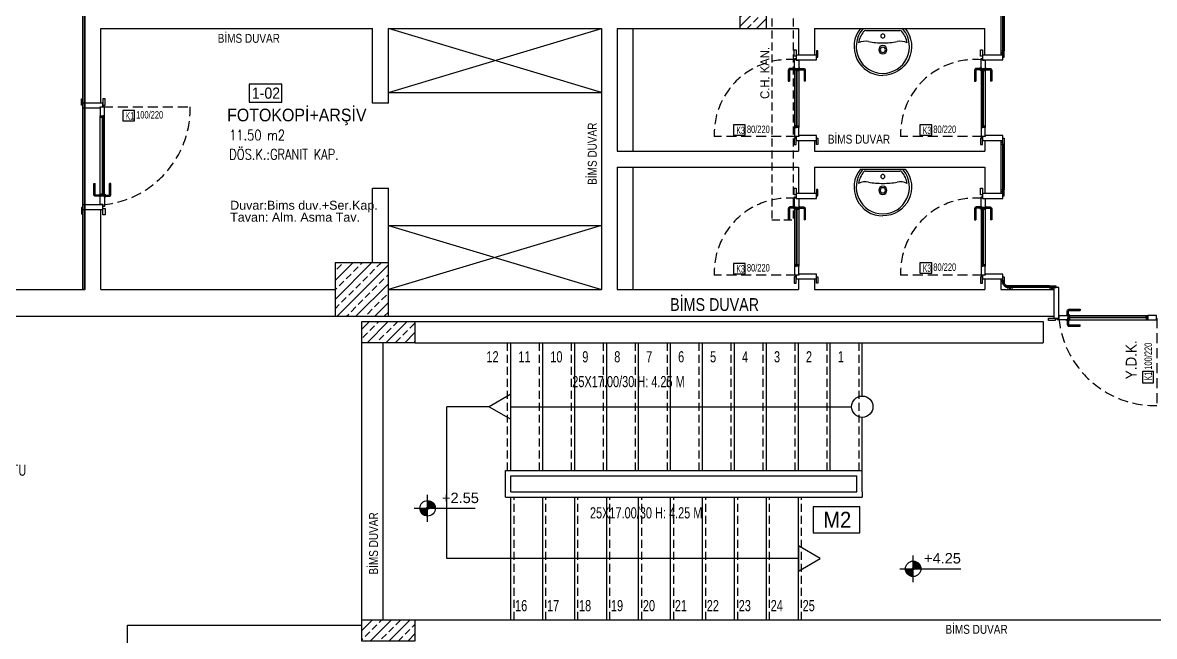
# Model space of a CAD drawing. Header units: centimetres. Extents: x 681015 to 688218, y 3995806 to 4004619.
# Drawn here: x 683216 to 684278, y 4001442 to 4002018 of the extents above; entities that cross this region are included whole.
import ezdxf
from ezdxf.enums import TextEntityAlignment as Align

# ---------------------------------------------------------------- set-up
doc = ezdxf.new("R2010")
doc.units = ezdxf.units.CM
doc.header["$LTSCALE"] = 100
doc.header["$MEASUREMENT"] = 0
for name, pattern in [('DUZ', [500, 500]), ('HIDDEN', [0.375, 0.25, -0.125]), ('HIDDEN2', [0.1875, 0.125, -0.0625])]:
    doc.linetypes.add(name, pattern=pattern)
doc.layers.get('0').update_dxf_attribs({"linetype": 'DUZ'})
for name, color, linetype in [('A-TEFRİŞ 2', 35, 'Continuous'), ('B-H', 34, 'Continuous'), ('BA', 6, 'Continuous'), ('DUV', 4, 'Continuous'), ('IZ1', 8, 'HIDDEN2'), ('kapi', 2, 'Continuous'), ('KOT', 30, 'Continuous'), ('MER', 71, 'Continuous'), ('NOTASYON', 7, 'Continuous'), ('TEFRİŞ', 35, 'Continuous'), ('TEXT', 7, 'Continuous'), ('TEXT-DÖŞ-KAPLAMA', 30, 'Continuous'), ('TEXT-M2', 8, 'Continuous'), ('TEXT-ODA-NO', 3, 'Continuous'), ('YAZI', 7, 'Continuous'), ('YAZI - MALZEMELER', 30, 'Continuous'), ('YZ1', 7, 'Continuous')]:
    doc.layers.add(name, color=color, linetype=linetype)
doc.layers.add('A-VİTRİFİYE', color=7, linetype='Continuous', true_color=0xc18244)
for name, color, linetype, lineweight in [('no3_ahsap kesit on', 40, 'Continuous', 20), ('no3_alçıpan kesit', 14, 'Continuous', 20), ('no3_kutuprofil kesit', 74, 'Continuous', 18)]:
    doc.layers.add(name, color=color, linetype=linetype, lineweight=lineweight)
doc.styles.add('ARIAL', font='arial.ttf')
doc.styles.add('ARIEL25S', font='arial.ttf', dxfattribs={"width": 0.9, "height": 75})
doc.styles.add('BAS', font='arial.ttf', dxfattribs={"height": 100})
doc.styles.add('HELVI', font='arial.ttf', dxfattribs={"width": 0.9})
doc.styles.add('OL', font='arial.ttf', dxfattribs={"width": 0.8, "height": 15})
doc.styles.add('ROMANS', font='ROMANS.shx', dxfattribs={"width": 0.9})
doc.styles.add('SIMPLEX', font='turkce.shx', dxfattribs={"width": 0.65, "height": 10})
doc.styles.add('TR', font='arial.ttf')
pattern_1 = [(45, (525.103, -43129.298), (-8.838834765, 8.838834765), []), (45, (533.941, -43129.298), (-8.838834765, 8.838834765), [6.25, -3.125])]

# ---------------------------------------------------------------- blocks, each defined once
blk = doc.blocks.new('NOT-1')
at = {"layer": 'NOTASYON'}
blk.add_lwpolyline([(15.7, 13.8), (15.7, 0), (0, 0), (0, 13.8)], close=True, dxfattribs=at)
at = {"layer": 'NOTASYON', "style": 'SIMPLEX', "width": 0.55}
for tag, p in [('ISIM', (1.8, -1.4)), ('BOYUT', (17.7, -1.4))]:
    blk.add_attdef(tag, text='', height=10, dxfattribs=at).set_placement(p, align=Align.BOTTOM_LEFT)
blk = doc.blocks.new('K')
at = {"layer": 'KOT'}
for p, q in [((0, -9.49), (0, 9.49)), ((-9.49, 0), (33.83, 0)), ((-5.39, -1.03), (-5.39, 0)), ((-5.15, -1.91), (-5.15, 0)), ((-4.9, -2.47), (-4.9, 0)), ((-4.66, -2.91), (-4.66, 0)), ((-4.41, -3.27), (-4.41, 0)), ((-4.17, -3.57), (-4.17, 0)), ((-3.92, -3.84), (-3.92, 0)), ((-3.68, -4.08), (-3.68, 0)), ((-3.43, -4.28), (-3.43, 0)), ((-3.19, -4.47), (-3.19, 0)), ((-2.94, -4.63), (-2.94, 0)), ((-2.7, -4.78), (-2.7, 0)), ((-2.45, -4.91), (-2.45, 0)), ((-2.21, -5.03), (-2.21, 0)), ((-1.96, -5.13), (-1.96, 0)), ((-1.72, -5.21), (-1.72, 0)), ((-1.47, -5.29), (-1.47, 0)), ((-1.23, -5.35), (-1.23, 0)), ((-0.98, -5.4), (-0.98, 0)), ((-0.74, -5.44), (-0.74, 0)), ((0.25, 5.48), (0.25, 0.66)), ((0.49, 5.47), (0.49, 0.5)), ((0.74, 5.44), (0.74, 0)), ((0.98, 5.4), (0.98, 0)), ((1.23, 5.35), (1.23, 0)), ((1.47, 5.29), (1.47, 0)), ((1.72, 5.21), (1.72, 0)), ((1.96, 5.13), (1.96, 0)), ((2.21, 5.03), (2.21, 0)), ((2.45, 4.91), (2.45, 0)), ((2.7, 4.78), (2.7, 0)), ((2.94, 4.63), (2.94, 0)), ((3.19, 4.47), (3.19, 0)), ((3.43, 4.28), (3.43, 0)), ((3.68, 4.08), (3.68, 0)), ((3.92, 3.84), (3.92, 0)), ((4.17, 3.57), (4.17, 0)), ((4.41, 3.27), (4.41, 0)), ((4.66, 2.91), (4.66, 0)), ((4.9, 2.47), (4.9, 0)), ((5.15, 1.91), (5.15, 0)), ((5.39, 1.03), (5.39, 0)), ((-0.49, -5.47), (-0.49, -0.5)), ((-0.25, -5.48), (-0.25, -0.66))]:
    blk.add_line(p, q, dxfattribs=at)
for radius in [5.49, 0.7]:
    blk.add_circle((0, 0), radius, dxfattribs=at)
blk = doc.blocks.new('VİTRA 6197')
at = {"linetype": 'ByBlock'}
for p, q in [((-210, 0), (210, 0)), ((176, -3), (-176, -3)), ((-161, -19), (161, -19))]:
    blk.add_line(p, q, dxfattribs=at)
for points in [[(-210, 0, 0.631092), (0, -440, 0.648232)], [(210, 0, -0.631092), (0, -440, -0.648232)]]:
    blk.add_lwpolyline(points, format="xyb", dxfattribs=at)
for centre, radius, start, end in [((3, -169), 253, 141.5534, 269.2282), ((0, -174), 232, 140.8878, 170.3654), ((-176, -28), 24.3, 90, 138.9649), ((-161, -43), 24.2, 90, 140.8878), ((0, -70), 19, 90, 270), ((-3, -169), 253, 270.7718, 38.4466), ((0, -70), 19, 270, 90), ((161, -43), 24.3, 39.1122, 90), ((176, -28), 24.3, 41.0351, 90), ((0, -174), 232, 9.6346, 39.1122), ((-164, -266), 146, 77.937, 116.1381), ((0, 641), 776, 260.0522, 270), ((0, -200), 39, 90, 270), ((0, -200), 25, 90, 270), ((0, 641), 776, 270, 279.9478), ((0, -200), 39, 270, 90), ((0, -200), 25, 270, 90), ((164, -266), 146, 63.8619, 102.063)]:
    blk.add_arc(centre, radius, start, end, dxfattribs=at)
blk = doc.blocks.new('İSİM-DÖŞ')
at = {"style": 'HELVI', "width": 0.9}
for p in [(-2.1, -36), (-2.1, -65.2)]:
    blk.add_attdef('ODA', text='', height=21.8, dxfattribs=at).set_placement(p, align=Align.BOTTOM_LEFT)
at = {"layer": 'TEXT-DÖŞ-KAPLAMA', "style": 'ROMANS', "width": 0.8}
blk.add_attdef('DÖS', text='', height=16.3, dxfattribs=at).set_placement((0.6, -109.9), align=Align.BOTTOM_LEFT)
at = {"layer": 'TEXT-M2', "style": 'ROMANS', "width": 0.8}
blk.add_attdef('M2', text='', height=16.3, dxfattribs=at).set_placement((0.6, -87.1), align=Align.BOTTOM_LEFT)

msp = doc.modelspace()

# ---------------------------------------------------------------- hatches: boundary and pattern name
at = {"layer": 'B-H'}
h = msp.add_hatch(dxfattribs=at)
h.set_pattern_fill('ANSI33', color=256, scale=50, angle=360, style=0)
h.set_pattern_definition(pattern_1)
h.paths.add_polyline_path([(684134, 4002512.7), (684109, 4002512.7), (684109, 4002262.7), (683914, 4002262.7), (683914, 4002512.7), (683889, 4002512.7), (683889, 4002012.7), (683914, 4002012.7), (683914, 4002237.7), (684134, 4002237.7)])
h = msp.add_hatch(dxfattribs=at)
h.set_pattern_fill('ANSI33', color=256, scale=50, angle=360, style=0)
h.set_pattern_definition(pattern_1)
h.paths.add_polyline_path([(683509, 4001742.7), (683559, 4001742.7), (683559, 4001792.7), (683509, 4001792.7)])
h = msp.add_hatch(dxfattribs=at)
h.set_pattern_fill('ANSI33', color=256, scale=50, angle=360, style=0)
h.set_pattern_definition(pattern_1)
h.paths.add_polyline_path([(683534, 4001737.7), (683534, 4001717.7), (683584, 4001717.7), (683584, 4001737.7)])
h = msp.add_hatch(dxfattribs=at)
h.set_pattern_fill('ANSI33', color=256, scale=50, angle=360, style=0)
h.set_pattern_definition(pattern_1)
h.paths.add_polyline_path([(683584, 4001437.7), (683584, 4001457.7), (683534, 4001457.7), (683534, 4001437.7)])

# ---------------------------------------------------------------- linework, layer by layer
at = {"layer": 'A-TEFRİŞ 2'}
for p, q in [((683759, 4001952.7), (683559, 4002012.7)), ((683559, 4001952.7), (683759, 4002012.7)), ((683559, 4001952.7), (683759, 4001952.7)), ((683559, 4001827.7), (683759, 4001827.7)), ((683559, 4001827.7), (683759, 4001767.7)), ((683759, 4001827.7), (683559, 4001767.7))]:
    msp.add_line(p, q, dxfattribs=at)
at = {"layer": 'BA', "lineweight": -2}
msp.add_lwpolyline([(684134, 4002512.7), (684109, 4002512.7), (684109, 4002262.7), (683914, 4002262.7), (683914, 4002512.7), (683889, 4002512.7), (683889, 4002012.7), (683914, 4002012.7), (683914, 4002237.7), (684134, 4002237.7)], close=True, dxfattribs=at)
at = {"layer": 'BA'}
msp.add_lwpolyline([(683559, 4001792.7), (683509, 4001792.7), (683509, 4001742.7), (683559, 4001742.7)], close=True, dxfattribs=at)
for points in [[(683584, 4001737.7), (683584, 4001717.7), (683534, 4001717.7), (683534, 4001737.7), (683584, 4001737.7)], [(683584, 4001457.7), (683584, 4001437.7), (683534, 4001437.7), (683534, 4001457.7), (683584, 4001457.7)]]:
    msp.add_lwpolyline(points, dxfattribs=at)
at = {"layer": 'DUV', "lineweight": -2}
for p, q in [((684134, 4002147.7), (684134, 4001987.7)), ((683274, 4001942.7), (683274, 4002027.7)), ((683274, 4001942.7), (683274, 4002027.7)), ((683289, 4002012.7), (683544, 4002012.7)), ((683289, 4001942.7), (683289, 4002012.7)), ((683289, 4001942.7), (683289, 4002012.7)), ((683544, 4001942.7), (683544, 4002012.7)), ((683559, 4001942.7), (683559, 4002012.7)), ((683559, 4002012.7), (683759, 4002012.7)), ((683759, 4002012.7), (683759, 4001767.7)), ((683774, 4002012.7), (683889, 4002012.7)), ((683774, 4002012.7), (683774, 4001897.7)), ((683914, 4002012.7), (683944, 4002012.7)), ((683944, 4002012.7), (683944, 4001987.7)), ((683959, 4002012.7), (684119, 4002012.7)), ((683959, 4002012.7), (683959, 4001987.7)), ((684119, 4001987.7), (684119, 4002012.7)), ((683959, 4001987.7), (683944, 4001987.7)), ((684134, 4001987.7), (684119, 4001987.7)), ((683289, 4001942.7), (683274, 4001942.7)), ((683559, 4001942.7), (683544, 4001942.7)), ((683944, 4001907.7), (683944, 4001897.7)), ((683944, 4001907.7), (683959, 4001907.7)), ((683959, 4001907.7), (683959, 4001897.7)), ((684119, 4001907.7), (684119, 4001897.7)), ((684119, 4001907.7), (684134, 4001907.7)), ((684134, 4001907.7), (684134, 4001857.7)), ((684134, 4001907.7), (684134, 4001897.7)), ((684134, 4001907.7), (684134, 4001857.7)), ((684134, 4001907.7), (684134, 4001897.7)), ((683774, 4001897.7), (683944, 4001897.7)), ((683959, 4001897.7), (684119, 4001897.7)), ((683774, 4001882.7), (683774, 4001767.7)), ((683774, 4001882.7), (683944, 4001882.7)), ((683944, 4001882.7), (683944, 4001857.7)), ((683959, 4001882.7), (684119, 4001882.7)), ((683959, 4001882.7), (683959, 4001857.7)), ((684119, 4001882.7), (684119, 4001857.7)), ((683544, 4001792.7), (683544, 4001862.7)), ((683544, 4001862.7), (683559, 4001862.7)), ((683559, 4001792.7), (683559, 4001862.7)), ((683959, 4001857.7), (683944, 4001857.7)), ((684134, 4001857.7), (684119, 4001857.7)), ((683274, 4001767.7), (683274, 4001842.7)), ((683274, 4001842.7), (683289, 4001842.7)), ((683289, 4001767.7), (683289, 4001842.7)), ((682774, 4001767.7), (683274, 4001767.7)), ((683289, 4001767.7), (683509, 4001767.7)), ((683559, 4001767.7), (683759, 4001767.7)), ((683774, 4001767.7), (683944, 4001767.7)), ((683944, 4001777.7), (683944, 4001767.7)), ((683944, 4001777.7), (683959, 4001777.7)), ((683959, 4001777.7), (683959, 4001767.7)), ((683959, 4001767.7), (684119, 4001767.7)), ((684119, 4001777.7), (684119, 4001767.7)), ((684119, 4001777.7), (684134, 4001777.7)), ((684134, 4001777.7), (684134, 4001767.7)), ((684134, 4001767.7), (684184, 4001767.7)), ((684184, 4001767.7), (684184, 4001742.7)), ((682774, 4001742.7), (683509, 4001742.7)), ((683559, 4001742.7), (684184, 4001742.7)), ((683584, 4001737.7), (684174, 4001737.7)), ((683534, 4001457.7), (683534, 4001717.7)), ((683554, 4001457.7), (683554, 4001717.7)), ((683584, 4001717.7), (684174, 4001717.7)), ((683314, 4001430.7), (683314, 4001452.7)), ((683584, 4001457.7), (684304, 4001457.7))]:
    msp.add_line(p, q, dxfattribs=at)
at = {"layer": 'DUV'}
for p, q in [((684174, 4001737.7), (684174, 4001717.7)), ((683314, 4001452.7), (683534, 4001452.7))]:
    msp.add_line(p, q, dxfattribs=at)
at = {"layer": 'IZ1', "linetype": 'HIDDEN', "ltscale": 0.3}
for p, q in [((683919, 4002055.7), (683919, 4001833.1)), ((683939, 4002055.7), (683939, 4001833.1)), ((683919, 4001833.1), (683939, 4001833.1)), ((683671, 4001597.7), (683671, 4001717.7)), ((683701, 4001597.7), (683701, 4001717.7)), ((683731, 4001597.7), (683731, 4001717.7)), ((683761, 4001597.7), (683761, 4001717.7)), ((683791, 4001597.7), (683791, 4001717.7)), ((683821, 4001597.7), (683821, 4001717.7)), ((683851, 4001597.7), (683851, 4001717.7)), ((683881, 4001597.7), (683881, 4001717.7)), ((683911, 4001597.7), (683911, 4001717.7)), ((683941, 4001597.7), (683941, 4001717.7)), ((683971, 4001597.7), (683971, 4001717.7)), ((684001, 4001597.7), (684001, 4001717.7)), ((683677, 4001457.7), (683677, 4001572.7)), ((683707, 4001457.7), (683707, 4001572.7)), ((683737, 4001457.7), (683737, 4001572.7)), ((683767, 4001457.7), (683767, 4001572.7)), ((683797, 4001457.7), (683797, 4001572.7)), ((683827, 4001457.7), (683827, 4001572.7)), ((683857, 4001457.7), (683857, 4001572.7)), ((683887, 4001457.7), (683887, 4001572.7)), ((683917, 4001457.7), (683917, 4001572.7)), ((683947, 4001457.7), (683947, 4001572.7))]:
    msp.add_line(p, q, dxfattribs=at)
at = {"layer": 'kapi'}
for points in [[(683942, 4001986.7), (683940, 4001986.7), (683940, 4001992.7), (683942, 4001992.7)], [(683961, 4001985.7), (683962.2, 4001985.7), (683962.2, 4001991.7), (683961, 4001991.7)], [(684117, 4001986.7), (684115, 4001986.7), (684115, 4001992.7), (684117, 4001992.7)], [(684136, 4001985.7), (684137.2, 4001985.7), (684137.2, 4001991.7), (684136, 4001991.7)], [(683944.5, 4001983), (683944.5, 4001974.7), (683940.5, 4001974.7), (683940.5, 4001984.7), (683942, 4001984.7), (683942, 4001983), (683944.5, 4001983)], [(683961, 4001987.7), (683942, 4001987.7), (683942, 4001983.2), (683961, 4001983.2)], [(684119.5, 4001983), (684119.5, 4001974.7), (684115.5, 4001974.7), (684115.5, 4001984.7), (684117, 4001984.7), (684117, 4001983), (684119.5, 4001983)], [(684136, 4001987.7), (684117, 4001987.7), (684117, 4001983.2), (684136, 4001983.2)], [(683940.5, 4001973.2), (683940, 4001973.2), (683940, 4001976), (683940.5, 4001976)], [(683940.8, 4001974.7), (683942.3, 4001974.7), (683942.3, 4001973.2), (683941.3, 4001973.2), (683940.8, 4001973.7)], [(683944.3, 4001974.7), (683942.8, 4001974.7), (683942.8, 4001973.2), (683943.8, 4001973.2), (683944.3, 4001973.7)], [(683944.5, 4001973.2), (683945.1, 4001973.2), (683945.1, 4001976), (683944.5, 4001976)], [(684115.5, 4001973.2), (684115, 4001973.2), (684115, 4001976), (684115.5, 4001976)], [(684115.8, 4001974.7), (684117.3, 4001974.7), (684117.3, 4001973.2), (684116.3, 4001973.2), (684115.8, 4001973.7)], [(684119.3, 4001974.7), (684117.8, 4001974.7), (684117.8, 4001973.2), (684118.8, 4001973.2), (684119.3, 4001973.7)], [(684119.5, 4001973.2), (684120.1, 4001973.2), (684120.1, 4001976), (684119.5, 4001976)], [(683272, 4001940.7), (683270.8, 4001940.7), (683270.8, 4001946.7), (683272, 4001946.7)], [(683291, 4001939.2), (683291, 4001942.7), (683272, 4001942.7), (683272, 4001938.2), (683288.5, 4001938.2), (683288.5, 4001939.2)], [(683288.5, 4001930.7), (683292.5, 4001930.7), (683292.5, 4001939), (683288.5, 4001939)], [(683291, 4001940.7), (683293, 4001940.7), (683293, 4001946.7), (683291, 4001946.7)], [(683288.8, 4001930.7), (683290.3, 4001930.7), (683290.3, 4001929.2), (683289.3, 4001929.2), (683288.8, 4001929.7)], [(683292.3, 4001930.7), (683290.8, 4001930.7), (683290.8, 4001929.2), (683291.8, 4001929.2), (683292.3, 4001929.7)], [(683944.5, 4001919.7), (683940.5, 4001919.7), (683940.5, 4001911.5), (683944.5, 4001911.5)], [(683940.8, 4001919.7), (683942.3, 4001919.7), (683942.3, 4001921.2), (683941.3, 4001921.2), (683940.8, 4001920.7)], [(683944.3, 4001919.7), (683942.8, 4001919.7), (683942.8, 4001921.2), (683943.8, 4001921.2), (683944.3, 4001920.7)], [(684119.5, 4001919.7), (684115.5, 4001919.7), (684115.5, 4001911.5), (684119.5, 4001911.5)], [(684115.8, 4001919.7), (684117.3, 4001919.7), (684117.3, 4001921.2), (684116.3, 4001921.2), (684115.8, 4001920.7)], [(684119.3, 4001919.7), (684117.8, 4001919.7), (684117.8, 4001921.2), (684118.8, 4001921.2), (684119.3, 4001920.7)], [(683942, 4001909.7), (683940, 4001909.7), (683940, 4001903.7), (683942, 4001903.7)], [(683942, 4001911.2), (683942, 4001907.7), (683961, 4001907.7), (683961, 4001912.2), (683944.5, 4001912.2), (683944.5, 4001911.2)], [(683961, 4001909.7), (683962.2, 4001909.7), (683962.2, 4001903.7), (683961, 4001903.7)], [(684117, 4001909.7), (684115, 4001909.7), (684115, 4001903.7), (684117, 4001903.7)], [(684117, 4001911.2), (684117, 4001907.7), (684136, 4001907.7), (684136, 4001912.2), (684119.5, 4001912.2), (684119.5, 4001911.2)], [(684136, 4001909.7), (684137.2, 4001909.7), (684137.2, 4001903.7), (684136, 4001903.7)], [(684136, 4001909.7), (684137.2, 4001909.7), (684137.2, 4001903.7), (684136, 4001903.7)], [(683288.5, 4001857.2), (683288, 4001857.2), (683288, 4001854.4), (683288.5, 4001854.4)], [(683288.5, 4001847.5), (683288.5, 4001855.7), (683292.5, 4001855.7), (683292.5, 4001845.7), (683291, 4001845.7), (683291, 4001847.5), (683288.5, 4001847.5)], [(683288.8, 4001855.7), (683290.3, 4001855.7), (683290.3, 4001857.2), (683289.3, 4001857.2), (683288.8, 4001856.7)], [(683292.3, 4001855.7), (683290.8, 4001855.7), (683290.8, 4001857.2), (683291.8, 4001857.2), (683292.3, 4001856.7)], [(683292.5, 4001857.2), (683293.1, 4001857.2), (683293.1, 4001854.4), (683292.5, 4001854.4)], [(683942, 4001856.7), (683940, 4001856.7), (683940, 4001862.7), (683942, 4001862.7)], [(683944.5, 4001853), (683944.5, 4001844.7), (683940.5, 4001844.7), (683940.5, 4001854.7), (683942, 4001854.7), (683942, 4001853), (683944.5, 4001853)], [(683961, 4001857.7), (683942, 4001857.7), (683942, 4001853.2), (683961, 4001853.2)], [(683961, 4001855.7), (683962.2, 4001855.7), (683962.2, 4001861.7), (683961, 4001861.7)], [(684117, 4001856.7), (684115, 4001856.7), (684115, 4001862.7), (684117, 4001862.7)], [(684119.5, 4001853), (684119.5, 4001844.7), (684115.5, 4001844.7), (684115.5, 4001854.7), (684117, 4001854.7), (684117, 4001853), (684119.5, 4001853)], [(684136, 4001857.7), (684117, 4001857.7), (684117, 4001853.2), (684136, 4001853.2)], [(684136, 4001855.7), (684137.2, 4001855.7), (684137.2, 4001861.7), (684136, 4001861.7)], [(683272, 4001844.7), (683270.8, 4001844.7), (683270.8, 4001838.7), (683272, 4001838.7)], [(683272, 4001842.7), (683291, 4001842.7), (683291, 4001847.2), (683272, 4001847.2)], [(683291, 4001843.7), (683293, 4001843.7), (683293, 4001837.7), (683291, 4001837.7)], [(683940.5, 4001843.2), (683940, 4001843.2), (683940, 4001846), (683940.5, 4001846)], [(683940.8, 4001844.7), (683942.3, 4001844.7), (683942.3, 4001843.2), (683941.3, 4001843.2), (683940.8, 4001843.7)], [(683944.3, 4001844.7), (683942.8, 4001844.7), (683942.8, 4001843.2), (683943.8, 4001843.2), (683944.3, 4001843.7)], [(683944.5, 4001843.2), (683945.1, 4001843.2), (683945.1, 4001846), (683944.5, 4001846)], [(684115.5, 4001843.2), (684115, 4001843.2), (684115, 4001846), (684115.5, 4001846)], [(684115.8, 4001844.7), (684117.3, 4001844.7), (684117.3, 4001843.2), (684116.3, 4001843.2), (684115.8, 4001843.7)], [(684119.3, 4001844.7), (684117.8, 4001844.7), (684117.8, 4001843.2), (684118.8, 4001843.2), (684119.3, 4001843.7)], [(684119.5, 4001843.2), (684120.1, 4001843.2), (684120.1, 4001846), (684119.5, 4001846)], [(683944.5, 4001789.7), (683940.5, 4001789.7), (683940.5, 4001781.5), (683944.5, 4001781.5)], [(683940.8, 4001789.7), (683942.3, 4001789.7), (683942.3, 4001791.2), (683941.3, 4001791.2), (683940.8, 4001790.7)], [(683944.3, 4001789.7), (683942.8, 4001789.7), (683942.8, 4001791.2), (683943.8, 4001791.2), (683944.3, 4001790.7)], [(684119.5, 4001789.7), (684115.5, 4001789.7), (684115.5, 4001781.5), (684119.5, 4001781.5)], [(684115.8, 4001789.7), (684117.3, 4001789.7), (684117.3, 4001791.2), (684116.3, 4001791.2), (684115.8, 4001790.7)], [(684119.3, 4001789.7), (684117.8, 4001789.7), (684117.8, 4001791.2), (684118.8, 4001791.2), (684119.3, 4001790.7)], [(683942, 4001779.7), (683940, 4001779.7), (683940, 4001773.7), (683942, 4001773.7)], [(683942, 4001781.2), (683942, 4001777.7), (683961, 4001777.7), (683961, 4001782.2), (683944.5, 4001782.2), (683944.5, 4001781.2)], [(683961, 4001779.7), (683962.2, 4001779.7), (683962.2, 4001773.7), (683961, 4001773.7)], [(684117, 4001779.7), (684115, 4001779.7), (684115, 4001773.7), (684117, 4001773.7)], [(684117, 4001781.2), (684117, 4001777.7), (684136, 4001777.7), (684136, 4001782.2), (684119.5, 4001782.2), (684119.5, 4001781.2)], [(684136, 4001779.7), (684137.2, 4001779.7), (684137.2, 4001773.7), (684136, 4001773.7)], [(684186, 4001769.7), (684186, 4001770.9), (684180, 4001770.9), (684180, 4001769.7)], [(684184, 4001769.7), (684184, 4001740.7), (684188.5, 4001740.7), (684188.5, 4001769.7)], [(684185, 4001740.7), (684185, 4001738.7), (684179, 4001738.7), (684179, 4001740.7)], [(684188.8, 4001743.2), (684197, 4001743.2), (684197, 4001739.2), (684187, 4001739.2), (684187, 4001740.7), (684188.8, 4001740.7), (684188.8, 4001743.2)], [(684198.6, 4001743.2), (684198.6, 4001743.8), (684195.7, 4001743.8), (684195.7, 4001743.2)], [(684198.6, 4001739.2), (684198.6, 4001738.6), (684195.7, 4001738.6), (684195.7, 4001739.2)], [(684197, 4001743), (684197, 4001741.5), (684198.5, 4001741.5), (684198.5, 4001742.5), (684198, 4001743)], [(684197, 4001739.5), (684197, 4001741), (684198.5, 4001741), (684198.5, 4001740), (684198, 4001739.5)], [(684272, 4001743), (684272, 4001741.5), (684270.5, 4001741.5), (684270.5, 4001742.5), (684271, 4001743)], [(684272, 4001739.5), (684272, 4001741), (684270.5, 4001741), (684270.5, 4001740), (684271, 4001739.5)], [(684272, 4001743.2), (684272, 4001739.2), (684280.3, 4001739.2), (684280.3, 4001743.2)]]:
    msp.add_lwpolyline(points, close=True, dxfattribs=at)
at = {"layer": 'kapi', "linetype": 'HIDDEN2', "ltscale": 0.75}
for points in [[(683942, 4001911.2), (683865, 4001911.2, -0.455659), (683942, 4001983.2)], [(684117, 4001911.2), (684040, 4001911.2, -0.455659), (684117, 4001983.2)], [(683291, 4001939.2), (683373, 4001939.2, -0.389764), (683291, 4001847.2)], [(683942, 4001781.2), (683865, 4001781.2, -0.455659), (683942, 4001853.2)], [(684117, 4001781.2), (684040, 4001781.2, -0.455659), (684117, 4001853.2)], [(684280.5, 4001740.7), (684280.5, 4001658.7, -0.389764), (684188.5, 4001740.7)]]:
    msp.add_lwpolyline(points, format="xyb", dxfattribs=at)
at = {"layer": 'kapi'}
for points in [[(683940, 4001975.2), (683936, 4001975.2, 0.414214), (683934.5, 4001973.7), (683934.5, 4001963.2), (683935.7, 4001963.2)], [(683940, 4001974), (683936, 4001974, 0.414214), (683935.7, 4001973.7), (683935.7, 4001963.2)], [(683945.1, 4001975.2), (683949, 4001975.2, -0.414214), (683950.5, 4001973.7), (683950.5, 4001963.2), (683949.3, 4001963.2)], [(683945.1, 4001974), (683949, 4001974, -0.414214), (683949.3, 4001973.7), (683949.3, 4001963.2)], [(684115, 4001975.2), (684111, 4001975.2, 0.414214), (684109.5, 4001973.7), (684109.5, 4001963.2), (684110.7, 4001963.2)], [(684115, 4001974), (684111, 4001974, 0.414214), (684110.7, 4001973.7), (684110.7, 4001963.2)], [(684120.1, 4001975.2), (684124, 4001975.2, -0.414214), (684125.5, 4001973.7), (684125.5, 4001963.2), (684124.3, 4001963.2)], [(684120.1, 4001974), (684124, 4001974, -0.414214), (684124.3, 4001973.7), (684124.3, 4001963.2)], [(683288, 4001855.2), (683284, 4001855.2, -0.414214), (683282.5, 4001856.7), (683282.5, 4001867.2), (683283.7, 4001867.2)], [(683288, 4001856.4), (683284, 4001856.4, -0.414214), (683283.7, 4001856.7), (683283.7, 4001867.2)], [(683293.1, 4001856.4), (683297, 4001856.4, 0.414214), (683297.3, 4001856.7), (683297.3, 4001867.2)], [(683293.1, 4001855.2), (683297, 4001855.2, 0.414214), (683298.5, 4001856.7), (683298.5, 4001867.2), (683297.3, 4001867.2)], [(683940, 4001845.2), (683936, 4001845.2, 0.414214), (683934.5, 4001843.7), (683934.5, 4001833.2), (683935.7, 4001833.2)], [(683940, 4001844), (683936, 4001844, 0.414214), (683935.7, 4001843.7), (683935.7, 4001833.2)], [(683945.1, 4001845.2), (683949, 4001845.2, -0.414214), (683950.5, 4001843.7), (683950.5, 4001833.2), (683949.3, 4001833.2)], [(683945.1, 4001844), (683949, 4001844, -0.414214), (683949.3, 4001843.7), (683949.3, 4001833.2)], [(684115, 4001845.2), (684111, 4001845.2, 0.414214), (684109.5, 4001843.7), (684109.5, 4001833.2), (684110.7, 4001833.2)], [(684115, 4001844), (684111, 4001844, 0.414214), (684110.7, 4001843.7), (684110.7, 4001833.2)], [(684120.1, 4001845.2), (684124, 4001845.2, -0.414214), (684125.5, 4001843.7), (684125.5, 4001833.2), (684124.3, 4001833.2)], [(684120.1, 4001844), (684124, 4001844, -0.414214), (684124.3, 4001843.7), (684124.3, 4001833.2)], [(684196.5, 4001743.8), (684196.5, 4001747.7, -0.414214), (684198, 4001749.2), (684208.5, 4001749.2), (684208.5, 4001748)], [(684197.7, 4001743.8), (684197.7, 4001747.7, -0.414214), (684198, 4001748), (684208.5, 4001748)], [(684196.5, 4001738.6), (684196.5, 4001734.7, 0.414214), (684198, 4001733.2), (684208.5, 4001733.2), (684208.5, 4001734.4)], [(684197.7, 4001738.6), (684197.7, 4001734.7, 0.414214), (684198, 4001734.4), (684208.5, 4001734.4)]]:
    msp.add_lwpolyline(points, format="xyb", dxfattribs=at)
for points in [[(683940.5, 4001974.7), (683940.5, 4001919.7)], [(683942.3, 4001919.7), (683942.3, 4001974.7)], [(683942.8, 4001919.7), (683942.8, 4001974.7)], [(683944.5, 4001974.7), (683944.5, 4001919.7)], [(684115.5, 4001974.7), (684115.5, 4001919.7)], [(684117.3, 4001919.7), (684117.3, 4001974.7)], [(684117.8, 4001919.7), (684117.8, 4001974.7)], [(684119.5, 4001974.7), (684119.5, 4001919.7)], [(683288.5, 4001855.7), (683288.5, 4001930.7)], [(683290.3, 4001930.7), (683290.3, 4001855.7)], [(683290.8, 4001930.7), (683290.8, 4001855.7)], [(683292.5, 4001855.7), (683292.5, 4001930.7)], [(683940.5, 4001844.7), (683940.5, 4001789.7)], [(683942.3, 4001789.7), (683942.3, 4001844.7)], [(683942.8, 4001789.7), (683942.8, 4001844.7)], [(683944.5, 4001844.7), (683944.5, 4001789.7)], [(684115.5, 4001844.7), (684115.5, 4001789.7)], [(684117.3, 4001789.7), (684117.3, 4001844.7)], [(684117.8, 4001789.7), (684117.8, 4001844.7)], [(684119.5, 4001844.7), (684119.5, 4001789.7)], [(684197, 4001743.2), (684272, 4001743.2)], [(684272, 4001741.5), (684197, 4001741.5)], [(684272, 4001741), (684197, 4001741)], [(684197, 4001739.2), (684272, 4001739.2)]]:
    msp.add_lwpolyline(points, dxfattribs=at)
for centre in [(683291.6, 4001939.4), (683941.5, 4001911), (684116.5, 4001911), (683941.5, 4001781), (684116.5, 4001781)]:
    msp.add_circle(centre, 0.484, dxfattribs=at)
at = {"layer": 'MER'}
for p, q in [((683674, 4001597.7), (683674, 4001717.7)), ((683704, 4001597.7), (683704, 4001717.7)), ((683734, 4001597.7), (683734, 4001717.7)), ((683764, 4001597.7), (683764, 4001717.7)), ((683794, 4001597.7), (683794, 4001717.7)), ((683824, 4001597.7), (683824, 4001717.7)), ((683854, 4001597.7), (683854, 4001717.7)), ((683884, 4001597.7), (683884, 4001717.7)), ((683914, 4001597.7), (683914, 4001717.7)), ((683944, 4001597.7), (683944, 4001717.7)), ((683944, 4001597.7), (683944, 4001717.7)), ((683974, 4001597.7), (683974, 4001717.7)), ((684004, 4001667.7), (684004, 4001717.7)), ((683614, 4001515.2), (683614, 4001657.7)), ((683653.7, 4001657.7), (683614, 4001657.7)), ((683674, 4001657.7), (683994, 4001657.7)), ((684004, 4001597.7), (684004, 4001647.7)), ((683669, 4001597.7), (684004, 4001597.7)), ((683669, 4001592.7), (683669, 4001597.7)), ((684004, 4001577.7), (684004, 4001597.7)), ((683669, 4001572.7), (683669, 4001592.7)), ((683674, 4001577.7), (683674, 4001592.7)), ((683674, 4001592.7), (683999, 4001592.7)), ((683999, 4001577.7), (683999, 4001592.7)), ((683674, 4001577.7), (683999, 4001577.7)), ((684004, 4001577.7), (684004, 4001572.7)), ((683669, 4001572.7), (684004, 4001572.7)), ((683674, 4001457.7), (683674, 4001572.7)), ((683704, 4001457.7), (683704, 4001572.7)), ((683734, 4001457.7), (683734, 4001572.7)), ((683764, 4001457.7), (683764, 4001572.7)), ((683794, 4001457.7), (683794, 4001572.7)), ((683824, 4001457.7), (683824, 4001572.7)), ((683854, 4001457.7), (683854, 4001572.7)), ((683884, 4001457.7), (683884, 4001572.7)), ((683914, 4001457.7), (683914, 4001572.7)), ((683944, 4001457.7), (683944, 4001572.7)), ((683944, 4001515.2), (683614, 4001515.2))]:
    msp.add_line(p, q, dxfattribs=at)
for points in [[(683653.7, 4001657.7), (683674, 4001645.9), (683674, 4001669.5)], [(683964.4, 4001515.2), (683944, 4001527), (683944, 4001503.4)]]:
    msp.add_lwpolyline(points, close=True, dxfattribs=at)
msp.add_circle((684004, 4001657.7), 10, dxfattribs=at)
at = {"layer": 'no3_ahsap kesit on', "lineweight": 35}
msp.add_lwpolyline([(683274, 4002029.5), (683272.2, 4002029.5), (683272.2, 4001767.7), (683274, 4001767.7), (683274, 4002029.5)], close=True, dxfattribs=at)
at = {"layer": 'no3_alçıpan kesit', "lineweight": 35}
for points in [[(684137.2, 4002143.7), (684136, 4002143.7), (684136, 4001991.7), (684137.2, 4001991.7)], [(684137.2, 4001903.7), (684136, 4001903.7), (684136, 4001861.7), (684137.2, 4001861.7)]]:
    msp.add_lwpolyline(points, close=True, dxfattribs=at)
for points in [[(684136, 4001776, 0.362411), (684138.9, 4001770.1)], [(684137.2, 4001776, 0.476624), (684140.8, 4001771), (684179.9, 4001771), (684140.8, 4001771), (684179.9, 4001771)], [(684140, 4001769.8, -0.046659), (684138.9, 4001770.1)], [(684140.8, 4001769.8, -0.031165), (684140, 4001769.8)]]:
    msp.add_lwpolyline(points, format="xyb", dxfattribs=at)
msp.add_lwpolyline([(684140.8, 4001769.8), (684179.9, 4001769.8)], dxfattribs=at)
at = {"layer": 'no3_kutuprofil kesit'}
for points in [[(684134, 4001991.7), (684136, 4001991.7), (684136, 4001987.7), (684134, 4001987.7), (684134, 4001991.7), (684136, 4001987.7), (684136, 4001991.7), (684134, 4001987.7)], [(684134, 4001907.7), (684136, 4001907.7), (684136, 4001903.7), (684134, 4001903.7), (684134, 4001907.7), (684136, 4001903.7), (684136, 4001907.7), (684134, 4001903.7)], [(684134, 4001861.7), (684136, 4001861.7), (684136, 4001857.7), (684134, 4001857.7), (684134, 4001861.7), (684136, 4001857.7), (684136, 4001861.7), (684134, 4001857.7)], [(684134, 4001777.7), (684136, 4001777.7), (684136, 4001773.7), (684134, 4001773.7), (684134, 4001777.7), (684136, 4001773.7), (684136, 4001777.7), (684134, 4001773.7)], [(684144.8, 4001769.8), (684144.8, 4001767.8), (684140.8, 4001767.8), (684140.8, 4001769.8), (684144.8, 4001769.8), (684140.8, 4001767.8), (684144.8, 4001767.8), (684140.8, 4001769.8)], [(684184.1, 4001769.8), (684184.1, 4001767.8), (684180.1, 4001767.8), (684180.1, 4001769.8), (684184.1, 4001769.8), (684180.1, 4001767.8), (684184.1, 4001767.8), (684180.1, 4001769.8)]]:
    msp.add_lwpolyline(points, dxfattribs=at)
at = {"layer": 'TEFRİŞ'}
for p, q in [((683789, 4001897.7), (683789, 4002012.7)), ((683789, 4001767.7), (683789, 4001882.7))]:
    msp.add_line(p, q, dxfattribs=at)
at = {"layer": 'TEXT-ODA-NO'}
for points in [[(683428.3, 4001943.5), (683459, 4001943.5), (683459, 4001960.6), (683428.3, 4001960.6)], [(683958, 4001539.3), (684001.8, 4001539.3), (684001.8, 4001563.7), (683958, 4001563.7)]]:
    msp.add_lwpolyline(points, close=True, dxfattribs=at)

# ---------------------------------------------------------------- block references
at = {"layer": 'A-VİTRİFİYE', "xscale": 0.09999999962747097, "yscale": 0.09999999962747097, "zscale": 0.09999999962747097}
for p in [(684023.3, 4002012.7), (684023.3, 4001880.8)]:
    msp.add_blockref('VİTRA 6197', p, dxfattribs=at)
at = {"layer": 'KOT', "xscale": 1.3230000003241, "yscale": 1.3230000003241, "zscale": 1.3230000003241}
for p in [(683595.9, 4001562.3), (684051.8, 4001505.5)]:
    msp.add_blockref('K', p, dxfattribs=at)
at = {"layer": 'NOTASYON'}
ref = msp.add_blockref('NOT-1', (683309.8, 4001935.8), dxfattribs=dict(at, xscale=-0.7000000001862645, yscale=0.7000000001862645, zscale=0.7, rotation=180))
ref.add_attrib('BOYUT', '100/220', dxfattribs={"height": 7, "style": 'SIMPLEX', "width": 0.6}).set_placement((683322.2, 4001926.1), align=Align.BOTTOM_LEFT)
ref.add_attrib('ISIM', 'K1', dxfattribs={"height": 7, "style": 'SIMPLEX', "width": 0.55}).set_placement((683312.3, 4001925.1), align=Align.BOTTOM_LEFT)
ref = msp.add_blockref('NOT-1', (683883.2, 4001922.2), dxfattribs=dict(at, xscale=-0.7000000001862645, yscale=0.7000000001862645, zscale=0.7, rotation=180))
ref.add_attrib('BOYUT', '80/220', dxfattribs={"height": 7, "style": 'SIMPLEX', "width": 0.6}).set_placement((683895.7, 4001912.5), align=Align.BOTTOM_LEFT)
ref.add_attrib('ISIM', 'K3', dxfattribs={"height": 7, "style": 'SIMPLEX', "width": 0.55}).set_placement((683885.8, 4001911.5), align=Align.BOTTOM_LEFT)
ref = msp.add_blockref('NOT-1', (684058.2, 4001922.2), dxfattribs=dict(at, xscale=-0.7000000001862645, yscale=0.7000000001862645, zscale=0.7, rotation=180))
ref.add_attrib('BOYUT', '80/220', dxfattribs={"height": 7, "style": 'SIMPLEX', "width": 0.6}).set_placement((684070.7, 4001912.5), align=Align.BOTTOM_LEFT)
ref.add_attrib('ISIM', 'K3', dxfattribs={"height": 7, "style": 'SIMPLEX', "width": 0.55}).set_placement((684060.8, 4001911.5), align=Align.BOTTOM_LEFT)
ref = msp.add_blockref('NOT-1', (683883.2, 4001792.2), dxfattribs=dict(at, xscale=-0.7000000001862645, yscale=0.7000000001862645, zscale=0.7, rotation=180))
ref.add_attrib('BOYUT', '80/220', dxfattribs={"height": 7, "style": 'SIMPLEX', "width": 0.6}).set_placement((683895.7, 4001782.5), align=Align.BOTTOM_LEFT)
ref.add_attrib('ISIM', 'K3', dxfattribs={"height": 7, "style": 'SIMPLEX', "width": 0.55}).set_placement((683885.8, 4001781.5), align=Align.BOTTOM_LEFT)
ref = msp.add_blockref('NOT-1', (684058.2, 4001792.8), dxfattribs=dict(at, xscale=-0.7000000001862645, yscale=0.7000000001862645, zscale=0.7, rotation=180))
ref.add_attrib('BOYUT', '80/220', dxfattribs={"height": 7, "style": 'SIMPLEX', "width": 0.6}).set_placement((684070.7, 4001783.1), align=Align.BOTTOM_LEFT)
ref.add_attrib('ISIM', 'K3', dxfattribs={"height": 7, "style": 'SIMPLEX', "width": 0.55}).set_placement((684060.8, 4001782.1), align=Align.BOTTOM_LEFT)
ref = msp.add_blockref('NOT-1', (684277.1, 4001679.9), dxfattribs=dict(at, xscale=0.6999999999534339, yscale=0.6999999999534339, zscale=0.6999999999534339, rotation=90))
ref.add_attrib('BOYUT', '100/220', dxfattribs={"height": 7, "rotation": 90, "style": 'SIMPLEX', "width": 0.6}).set_placement((684278.1, 4001692.4), align=Align.BOTTOM_LEFT)
ref.add_attrib('ISIM', 'K1', dxfattribs={"height": 7, "rotation": 90, "style": 'SIMPLEX', "width": 0.55}).set_placement((684278.1, 4001682.5), align=Align.BOTTOM_LEFT)
at = {"layer": 'TEXT'}
ref = msp.add_blockref('İSİM-DÖŞ', (683409.2, 4001953.6), dxfattribs=dict(at, xscale=0.7875000000931323, yscale=0.7875000000931323, zscale=0.7875000000931323))
ref.add_attrib('DÖS', 'DÖS.K.:GRANIT KAP. ', dxfattribs={"layer": 'TEXT-DÖŞ-KAPLAMA', "height": 9.8, "style": 'ROMANS', "width": 0.8}).set_placement((683409.6, 4001886.8), align=Align.BOTTOM_LEFT)
ref.add_attrib('M2', '11.50 m2', dxfattribs={"layer": 'TEXT-M2', "height": 9.8, "style": 'ROMANS', "width": 0.8}).set_placement((683409.6, 4001904.8), align=Align.BOTTOM_LEFT)
ref.add_attrib('ODA', 'FOTOKOPİ+ARŞİV', dxfattribs={"layer": '0', "height": 11.9, "style": 'HELVI', "width": 0.9}).set_placement((683407.6, 4001922), align=Align.BOTTOM_LEFT)

# ---------------------------------------------------------------- texts
at = {"layer": 'KOT', "style": 'TR'}
for s, p in [('+2.55', (683609.4, 4001567.2)), ('+4.25', (684062, 4001510.5))]:
    msp.add_text(s, height=9.8, rotation=360, dxfattribs=at).set_placement(p)
at = {"layer": 'TEXT', "style": 'ARIEL25S', "width": 0.9}
for s, height, p in [('C.H. KAN.', 8.4, (683916.7, 4001946.6)), ('Y.D.K.', 10.08, (684261.5, 4001683.4))]:
    msp.add_text(s, height=height, rotation=90, dxfattribs=at).set_placement(p)
at = {"layer": 'TEXT-ODA-NO', "style": 'ARIEL25S', "width": 0.9}
for s, height, p in [('1-02', 10.5, (683444.1, 4001946.8)), ('M2', 15, (683980.5, 4001544))]:
    msp.add_text(s, height=height, dxfattribs=at).set_placement(p, align=Align.CENTER)
at = {"layer": 'YAZI', "style": 'BAS', "width": 0.8}
for height, p in [(8.4, (683398.8, 4001999.3)), (8.4, (683971.7, 4001904.6)), (12, (683823.6, 4001747.6)), (8.4, (684082.1, 4001444.5))]:
    msp.add_text('BİMS DUVAR ', height=height, dxfattribs=at).set_placement(p)
for p in [(683754.7, 4001866), (683549.3, 4001500.1)]:
    msp.add_text('BİMS DUVAR ', height=8.4, rotation=90, dxfattribs=at).set_placement(p)
at = {"layer": 'YAZI - MALZEMELER', "lineweight": -2, "insert": (683410.5, 4001895.8), "char_height": 8.4, "width": 167.815, "attachment_point": 1, "line_spacing_factor": 0.8, "style": 'ARIAL'}
msp.add_mtext('\\P\\P\\P\\PDuvar:Bims duv.+Ser.Kap.\\PTavan: Alm. Asma Tav.', dxfattribs=at)
at = {"layer": 'YZ1', "style": 'OL', "width": 0.7}
for s, p in [('12', (683651.1, 4001699.3)), ('11', (683681.1, 4001699.3)), ('10', (683711.1, 4001699.3)), ('9', (683741.1, 4001699.3)), ('8', (683771.1, 4001699.3)), ('7', (683801.1, 4001699.3)), ('6', (683831.1, 4001699.3)), ('5', (683861.1, 4001699.3)), ('4', (683891.1, 4001699.3)), ('3', (683921.1, 4001699.3)), ('2', (683951.1, 4001699.3)), ('1', (683981.1, 4001699.3)), ('25X17.00/30 H: 4.25 M', (683731.7, 4001676)), ('DÖŞEME ÜST KOTU ', (683119.8, 4001592.9)), ('25X17.00/30 H: 4.25 M', (683748.3, 4001552.8)), ('16', (683678, 4001465.7)), ('17', (683708, 4001465.7)), ('18', (683738, 4001465.7)), ('19', (683768, 4001465.7)), ('20', (683798, 4001465.7)), ('21', (683828, 4001465.7)), ('22', (683858, 4001465.7)), ('23', (683888, 4001465.7)), ('24', (683918, 4001465.7)), ('25', (683948, 4001465.7))]:
    msp.add_text(s, height=10.5, dxfattribs=at).set_placement(p)

doc.saveas('drawing.dxf')
